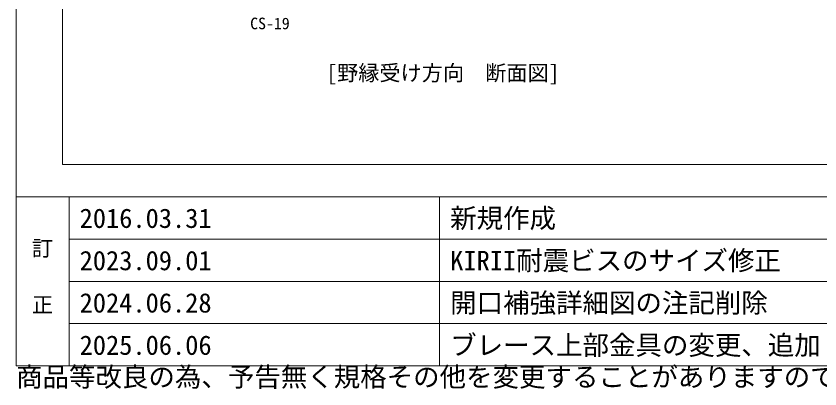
# Model space of a CAD drawing. Units: millimetres on the paper, with parts at other scales. Extents: x -195 to 195, y -140 to 138.
# Drawn here: x -195 to -119.1, y -139.7 to -104.4 of the extents above; entities that cross this region are included whole.
import ezdxf
from ezdxf.enums import TextEntityAlignment as Align

# ---------------------------------------------------------------- set-up
doc = ezdxf.new("R2010")
doc.units = ezdxf.units.MM
for name, color, linetype, lineweight in [('7-6_文字', 3, 'Continuous', 18), ('F-2_野縁受け', 3, 'Continuous', 18), ('F-3_野縁', 7, 'Continuous', 18)]:
    doc.layers.add(name, color=color, linetype=linetype, lineweight=lineweight)
doc.layers.add('F-6_文字', color=7, linetype='Continuous')
doc.styles.add('ＭＳ ゴシック', font='')
doc.styles.get('ＭＳ ゴシック').set_extended_font_data('MS Gothic')

msp = doc.modelspace()

# ---------------------------------------------------------------- linework, layer by layer
at = {"layer": 'F-2_野縁受け'}
for p, q in [((-190.619, 43.537), (-190.619, -118.463)), ((-190.619, -118.463), (-51.369, -118.463))]:
    msp.add_line(p, q, dxfattribs=at)
at = {"layer": 'F-3_野縁', "color": 3}
msp.add_line((-195, -121.5), (195, -121.5), dxfattribs=at)
at = {"layer": 'F-3_野縁'}
msp.add_line((-190, -121.5), (-190, -137.5), dxfattribs=at)
at = {"layer": 'F-3_野縁', "color": 4, "lineweight": 9}
for p, q in [((-190, -121.5), (-190, -137.5)), ((-155, -121.5), (-155, -137.5)), ((-190, -125.5), (-75, -125.5)), ((-190, -129.5), (-75, -129.5)), ((-190, -133.5), (-75, -133.5))]:
    msp.add_line(p, q, dxfattribs=at)
at = {"layer": 'F-3_野縁', "color": 3}
msp.add_lwpolyline([(-195, 137.5), (-195, -137.5), (195, -137.5)], dxfattribs=at)

# ---------------------------------------------------------------- texts
at = {"layer": '7-6_文字', "color": 7, "style": 'ＭＳ ゴシック'}
for s, height, p in [('\u3000\u3000\u3000CS-19', 1.1, (-177.394, -105.996)), ('[野縁受け方向\u3000断面図]', 1.466, (-165.681, -110.966))]:
    msp.add_text(s, height=height, dxfattribs=at).set_placement(p, align=Align.BOTTOM_LEFT)
at = {"layer": 'F-6_文字', "style": 'ＭＳ ゴシック'}
for s, height, p in [('2016.03.31', 1.833, (-189, -125)), ('新規作成', 1.833, (-154, -125)), ('訂', 1.466, (-193.5, -127.546)), ('2023.09.01', 1.833, (-189, -129)), ('KIRII耐震ビスのサイズ修正', 1.833, (-154, -129)), ('開口補強詳細図の注記削除', 1.833, (-154, -133)), ('正', 1.466, (-193.5, -132.881)), ('2024.06.28', 1.833, (-189, -133)), ('ブレース上部金具の変更、追加', 1.833, (-154, -137)), ('2025.06.06', 1.833, (-189, -137)), ('商品等改良の為、予告無く規格その他を変更することがありますのでご了承ください。', 1.833, (-195, -140))]:
    msp.add_text(s, height=height, dxfattribs=at).set_placement(p, align=Align.BOTTOM_LEFT)

doc.saveas('drawing.dxf')
